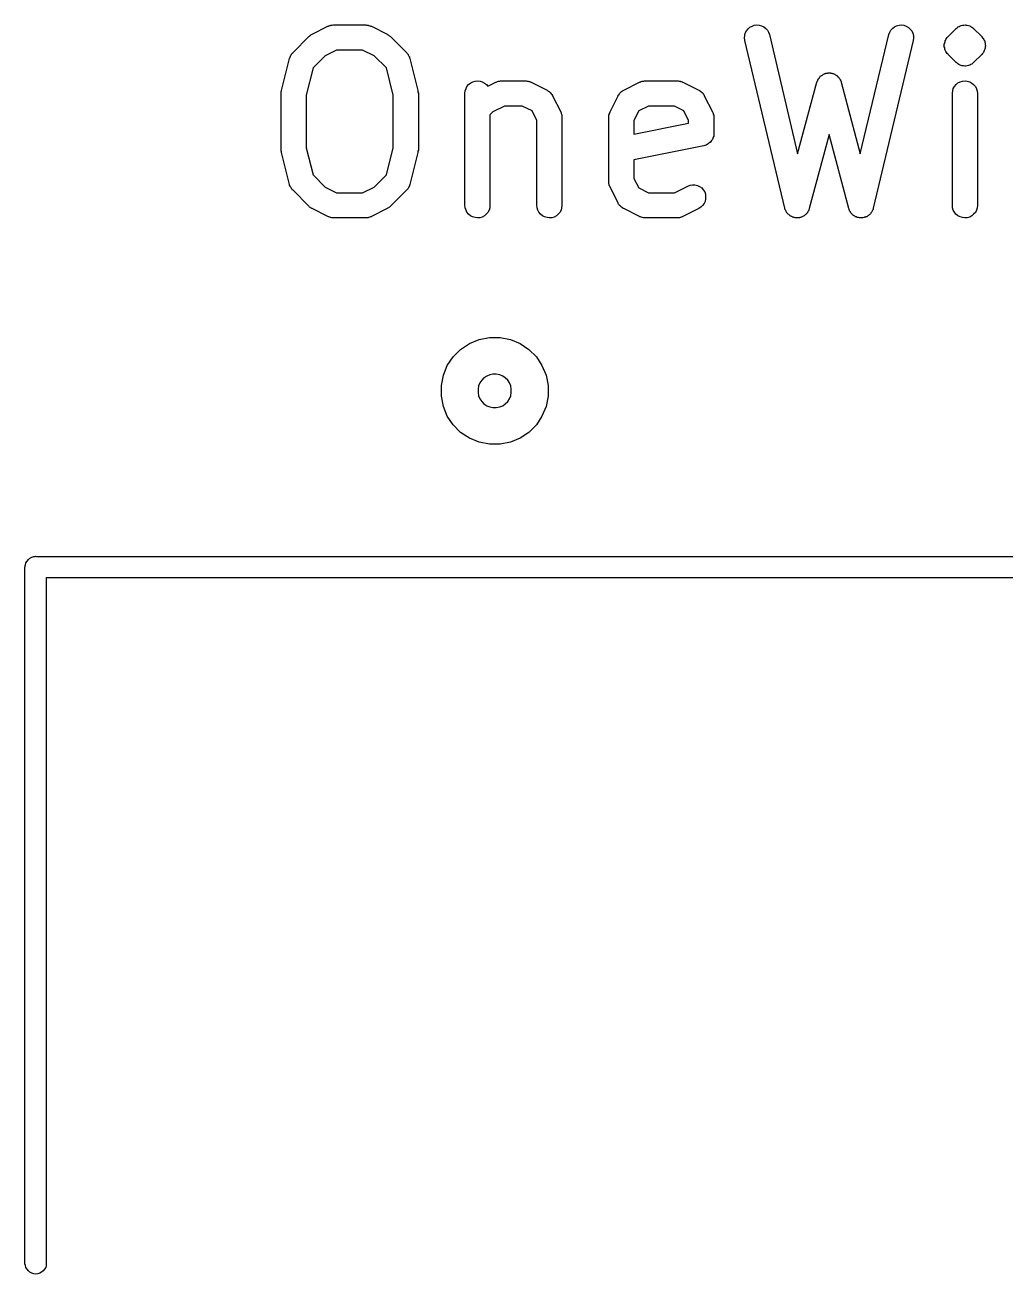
# Model space of a CAD drawing. Extents: x 2.6 to 14.6, y -8.5 to -1.5.
# Drawn here: x 11.8262 to 12.0562, y -8.2856 to -7.9925 of the extents above; entities that cross this region are included whole.
import ezdxf

# ---------------------------------------------------------------- set-up
doc = ezdxf.new("R2010")
doc.units = 0
doc.header["$MEASUREMENT"] = 0
doc.layers.add('BLACK', color=7, linetype='CONTINUOUS')

msp = doc.modelspace()

# ---------------------------------------------------------------- linework, layer by layer
at = {"layer": 'BLACK', "linetype": 'CONTINUOUS'}
for p, q in [((11.898, -7.99257), (11.8981, -7.99254)), ((11.8981, -7.99254), (11.8983, -7.99252)), ((11.8983, -7.99252), (11.8985, -7.99249)), ((11.8985, -7.99249), (11.8986, -7.9925)), ((11.8986, -7.9925), (11.8986, -7.99249)), ((11.8986, -7.99249), (11.9061, -7.99249)), ((11.9061, -7.99249), (11.9062, -7.99249)), ((11.9062, -7.99249), (11.9063, -7.9925)), ((11.9063, -7.9925), (11.9064, -7.9925)), ((11.9064, -7.9925), (11.9066, -7.99253)), ((11.9066, -7.99253), (11.9068, -7.99255)), ((11.9068, -7.99255), (11.9068, -7.99258)), ((11.9968, -7.99275), (11.9973, -7.99256)), ((11.9973, -7.99256), (11.9979, -7.99249)), ((11.9979, -7.99249), (11.9985, -7.99253)), ((11.9985, -7.99253), (11.999, -7.99268)), ((12.0307, -7.99266), (12.0313, -7.99252)), ((12.0313, -7.99252), (12.0319, -7.99249)), ((12.0319, -7.99249), (12.0324, -7.99257)), ((12.0459, -7.99262), (12.0462, -7.99254)), ((12.0462, -7.99254), (12.0465, -7.99251)), ((12.0462, -7.99254), (12.0462, -7.99254)), ((12.0462, -7.99254), (12.0462, -7.99254)), ((12.0462, -7.99254), (12.0462, -7.99254)), ((12.0462, -7.99254), (12.0462, -7.99254)), ((12.0465, -7.99251), (12.0468, -7.99249)), ((12.0468, -7.99249), (12.0468, -7.99249)), ((12.0468, -7.99249), (12.0468, -7.99249)), ((12.0468, -7.99249), (12.0468, -7.99249)), ((12.0468, -7.99249), (12.047, -7.99252)), ((12.0468, -7.99249), (12.0468, -7.99249)), ((12.047, -7.99252), (12.0473, -7.99255)), ((12.0473, -7.99255), (12.0473, -7.99255)), ((12.0473, -7.99255), (12.0473, -7.99255)), ((12.0473, -7.99255), (12.0473, -7.99255)), ((12.0473, -7.99255), (12.0473, -7.99255)), ((12.0473, -7.99255), (12.0476, -7.99263)), ((11.8891, -7.99898), (11.8928, -7.99523)), ((11.8928, -7.9952), (11.893, -7.99509)), ((11.8928, -7.99523), (11.8928, -7.9952)), ((11.893, -7.99509), (11.8931, -7.99498)), ((11.8931, -7.99498), (11.8932, -7.99492)), ((11.8932, -7.99492), (11.8933, -7.99484)), ((11.8933, -7.99484), (11.8934, -7.99476)), ((11.8934, -7.99476), (11.8936, -7.99467)), ((11.8936, -7.99467), (11.8973, -7.9928)), ((11.8973, -7.9928), (11.8974, -7.99278)), ((11.8974, -7.99275), (11.8975, -7.99271)), ((11.8974, -7.99278), (11.8974, -7.99275)), ((11.8975, -7.99271), (11.8977, -7.99265)), ((11.8977, -7.99265), (11.8979, -7.99258)), ((11.8979, -7.99258), (11.898, -7.99257)), ((11.9068, -7.99258), (11.9069, -7.99259)), ((11.9069, -7.99259), (11.9071, -7.99267)), ((11.9071, -7.99267), (11.9073, -7.99273)), ((11.9073, -7.99273), (11.9074, -7.99277)), ((11.9074, -7.99277), (11.9075, -7.9928)), ((11.9075, -7.9928), (11.9112, -7.99467)), ((11.9112, -7.99467), (11.9112, -7.99469)), ((11.9112, -7.99469), (11.9114, -7.99478)), ((11.9114, -7.99478), (11.9115, -7.99486)), ((11.9115, -7.99486), (11.9116, -7.99494)), ((11.9116, -7.99494), (11.9117, -7.99501)), ((11.9117, -7.99501), (11.9118, -7.99512)), ((11.9118, -7.99512), (11.912, -7.99523)), ((11.912, -7.99523), (11.9157, -7.99898)), ((11.995, -7.99551), (11.9951, -7.99494)), ((11.9951, -7.99494), (11.9952, -7.99438)), ((11.9952, -7.99438), (11.9955, -7.99387)), ((11.9955, -7.99387), (11.9959, -7.99341)), ((11.9959, -7.99341), (11.9963, -7.99303)), ((11.9963, -7.99303), (11.9968, -7.99275)), ((11.999, -7.99268), (11.9996, -7.99293)), ((11.9996, -7.99293), (12, -7.99328)), ((12, -7.99328), (12.0004, -7.99371)), ((12.0004, -7.99371), (12.0007, -7.99421)), ((12.0007, -7.99421), (12.0009, -7.99476)), ((12.0009, -7.99476), (12.0075, -8.02274)), ((12.0222, -8.02274), (12.0289, -7.99476)), ((12.0289, -7.99472), (12.0291, -7.99417)), ((12.0289, -7.99476), (12.0289, -7.99472)), ((12.0291, -7.99417), (12.0294, -7.99368)), ((12.0294, -7.99368), (12.0298, -7.99325)), ((12.0298, -7.99325), (12.0302, -7.99291)), ((12.0302, -7.99291), (12.0307, -7.99266)), ((12.0324, -7.99257), (12.033, -7.99276)), ((12.033, -7.99276), (12.0335, -7.99306)), ((12.0335, -7.99306), (12.0339, -7.99344)), ((12.0339, -7.99344), (12.0343, -7.9939)), ((12.0343, -7.9939), (12.0345, -7.99442)), ((12.0345, -7.99442), (12.0347, -7.99498)), ((12.0347, -7.99498), (12.0347, -7.99555)), ((12.0424, -7.99566), (12.0426, -7.99544)), ((12.0426, -7.99544), (12.0428, -7.99523)), ((12.0428, -7.99523), (12.0447, -7.99335)), ((12.0447, -7.99332), (12.0449, -7.99315)), ((12.0447, -7.99333), (12.0447, -7.99332)), ((12.0447, -7.99334), (12.0447, -7.99333)), ((12.0447, -7.99333), (12.0447, -7.99333)), ((12.0447, -7.99333), (12.0447, -7.99333)), ((12.0447, -7.99335), (12.0447, -7.99334)), ((12.0447, -7.99334), (12.0447, -7.99334)), ((12.0447, -7.99334), (12.0447, -7.99334)), ((12.0449, -7.99315), (12.0451, -7.99298)), ((12.0451, -7.99296), (12.0454, -7.99284)), ((12.0451, -7.99297), (12.0451, -7.99296)), ((12.0451, -7.99298), (12.0451, -7.99297)), ((12.0451, -7.99297), (12.0451, -7.99297)), ((12.0451, -7.99297), (12.0451, -7.99297)), ((12.0454, -7.99284), (12.0456, -7.99271)), ((12.0456, -7.9927), (12.0459, -7.99262)), ((12.0456, -7.99271), (12.0456, -7.9927)), ((12.0456, -7.9927), (12.0456, -7.9927)), ((12.0456, -7.9927), (12.0456, -7.9927)), ((12.0456, -7.9927), (12.0456, -7.9927)), ((12.0476, -7.99263), (12.0479, -7.99271)), ((12.0479, -7.99271), (12.0479, -7.99272)), ((12.0479, -7.99272), (12.0479, -7.99272)), ((12.0479, -7.99272), (12.0479, -7.99272)), ((12.0479, -7.99272), (12.0479, -7.99272)), ((12.0479, -7.99272), (12.0481, -7.99286)), ((12.0481, -7.99286), (12.0484, -7.99299)), ((12.0484, -7.99299), (12.0484, -7.99299)), ((12.0484, -7.99299), (12.0484, -7.99299)), ((12.0484, -7.99299), (12.0484, -7.993)), ((12.0484, -7.993), (12.0484, -7.993)), ((12.0484, -7.993), (12.0486, -7.99318)), ((12.0486, -7.99318), (12.0488, -7.99335)), ((12.0488, -7.99335), (12.0507, -7.99523)), ((12.0507, -7.99523), (12.0507, -7.99524)), ((12.0507, -7.99524), (12.0507, -7.99524)), ((12.0507, -7.99524), (12.0507, -7.99524)), ((12.0507, -7.99524), (12.0507, -7.99526)), ((12.0507, -7.99526), (12.0509, -7.99548)), ((12.0509, -7.99548), (12.0511, -7.99569)), ((11.8993, -7.99839), (11.8966, -7.99974)), ((11.9054, -7.99839), (11.8993, -7.99839)), ((11.9081, -7.99974), (11.9054, -7.99839)), ((11.9951, -7.99608), (11.995, -7.99551)), ((11.9951, -7.99612), (11.9951, -7.99608)), ((12.0045, -8.03549), (11.9951, -7.99612)), ((12.0346, -7.99612), (12.0252, -8.03549)), ((12.0347, -7.99555), (12.0346, -7.99612)), ((12.0419, -7.99701), (12.042, -7.99673)), ((12.0419, -7.99728), (12.0419, -7.99701)), ((12.0419, -7.99729), (12.0419, -7.99728)), ((12.0419, -7.9973), (12.0419, -7.99729)), ((12.0419, -7.99758), (12.0419, -7.9973)), ((12.042, -7.99786), (12.0419, -7.99758)), ((12.042, -7.99671), (12.0421, -7.99645)), ((12.042, -7.99672), (12.042, -7.99671)), ((12.042, -7.99673), (12.042, -7.99672)), ((12.042, -7.99787), (12.042, -7.99786)), ((12.042, -7.99788), (12.042, -7.99787)), ((12.042, -7.99814), (12.042, -7.99788)), ((12.0421, -7.99841), (12.042, -7.99814)), ((12.0421, -7.99617), (12.0422, -7.99616)), ((12.0421, -7.99618), (12.0421, -7.99617)), ((12.0421, -7.99645), (12.0421, -7.99618)), ((12.0421, -7.99842), (12.0421, -7.99841)), ((12.0421, -7.99843), (12.0421, -7.99842)), ((12.0422, -7.99616), (12.0423, -7.99592)), ((12.0423, -7.99592), (12.0424, -7.99567)), ((12.0424, -7.99567), (12.0424, -7.99566)), ((12.0424, -7.99566), (12.0424, -7.99566)), ((12.0511, -7.99569), (12.0511, -7.9957)), ((12.0511, -7.9957), (12.0511, -7.99571)), ((12.0511, -7.99571), (12.0512, -7.99596)), ((12.0512, -7.99596), (12.0514, -7.9962)), ((12.0514, -7.99818), (12.0513, -7.99845)), ((12.0514, -7.9962), (12.0514, -7.99621)), ((12.0514, -7.99621), (12.0514, -7.99622)), ((12.0514, -7.99622), (12.0514, -7.99649)), ((12.0514, -7.99649), (12.0515, -7.99675)), ((12.0515, -7.99792), (12.0514, -7.99818)), ((12.0515, -7.99675), (12.0515, -7.99676)), ((12.0515, -7.99676), (12.0515, -7.99677)), ((12.0515, -7.99677), (12.0515, -7.99705)), ((12.0515, -7.99705), (12.0516, -7.99733)), ((12.0516, -7.99735), (12.0515, -7.99762)), ((12.0515, -7.99762), (12.0515, -7.9979)), ((12.0515, -7.9979), (12.0515, -7.99791)), ((12.0515, -7.99791), (12.0515, -7.99792)), ((12.0516, -7.99733), (12.0516, -7.99734)), ((12.0516, -7.99734), (12.0516, -7.99735)), ((11.8864, -8.00785), (11.8883, -8.00035)), ((11.8883, -8.00031), (11.8884, -8.00012)), ((11.8883, -8.00035), (11.8883, -8.00031)), ((11.8884, -7.99993), (11.8885, -7.99985)), ((11.8884, -8.00012), (11.8884, -7.99993)), ((11.8885, -7.99977), (11.8886, -7.9996)), ((11.8885, -7.99985), (11.8885, -7.99977)), ((11.8886, -7.9996), (11.8887, -7.99942)), ((11.8887, -7.99935), (11.8888, -7.99928)), ((11.8887, -7.99942), (11.8887, -7.99935)), ((11.8888, -7.99928), (11.8889, -7.99913)), ((11.8889, -7.99913), (11.8891, -7.99898)), ((11.8966, -7.99974), (11.8938, -8.00257)), ((11.911, -8.00257), (11.9081, -7.99974)), ((11.9157, -7.99898), (11.9158, -7.99901)), ((11.9158, -7.99901), (11.9159, -7.99916)), ((11.9159, -7.99916), (11.916, -7.99931)), ((11.916, -7.99931), (11.9161, -7.99939)), ((11.9161, -7.99939), (11.9161, -7.99946)), ((11.9161, -7.99946), (11.9162, -7.99963)), ((11.9162, -7.99963), (11.9163, -7.99981)), ((11.9163, -7.99981), (11.9163, -7.99989)), ((11.9163, -7.99989), (11.9164, -7.99997)), ((11.9164, -7.99997), (11.9164, -8.00016)), ((11.9164, -8.00016), (11.9165, -8.00035)), ((11.9165, -8.00035), (11.9184, -8.00785)), ((12.0423, -7.99868), (12.0421, -7.99843)), ((12.0424, -7.99892), (12.0423, -7.99868)), ((12.0424, -7.99893), (12.0424, -7.99892)), ((12.0424, -7.99894), (12.0424, -7.99893)), ((12.0426, -7.99916), (12.0424, -7.99894)), ((12.0428, -7.99937), (12.0426, -7.99916)), ((12.0428, -7.99939), (12.0428, -7.99937)), ((12.0428, -7.9994), (12.0428, -7.99939)), ((12.0428, -7.99939), (12.0428, -7.99939)), ((12.0428, -7.99939), (12.0428, -7.99939)), ((12.0447, -8.00128), (12.0428, -7.9994)), ((12.0449, -8.00145), (12.0447, -8.00128)), ((12.0488, -8.00131), (12.0486, -8.00148)), ((12.0507, -7.9994), (12.0488, -8.00128)), ((12.0488, -8.00128), (12.0488, -8.00129)), ((12.0488, -8.00129), (12.0488, -8.00129)), ((12.0488, -8.00129), (12.0488, -8.00129)), ((12.0488, -8.00129), (12.0488, -8.0013)), ((12.0488, -8.0013), (12.0488, -8.0013)), ((12.0488, -8.0013), (12.0488, -8.0013)), ((12.0488, -8.0013), (12.0488, -8.00131)), ((12.0509, -7.99919), (12.0507, -7.9994)), ((12.0511, -7.99897), (12.0509, -7.99919)), ((12.0512, -7.99871), (12.0511, -7.99896)), ((12.0511, -7.99896), (12.0511, -7.99897)), ((12.0511, -7.99897), (12.0511, -7.99897)), ((12.0513, -7.99847), (12.0512, -7.99871)), ((12.0513, -7.99845), (12.0513, -7.99846)), ((12.0513, -7.99846), (12.0513, -7.99847)), ((11.8938, -8.00257), (11.8922, -8.00893)), ((11.9126, -8.00893), (11.911, -8.00257)), ((12.0131, -8.00433), (12.0133, -8.00423)), ((12.0133, -8.00423), (12.0134, -8.00412)), ((12.0134, -8.00412), (12.0135, -8.00408)), ((12.0135, -8.00408), (12.0136, -8.00403)), ((12.0136, -8.00403), (12.0138, -8.00396)), ((12.0138, -8.00396), (12.0139, -8.00388)), ((12.0139, -8.00388), (12.014, -8.00386)), ((12.014, -8.00386), (12.0141, -8.00383)), ((12.0141, -8.00383), (12.0143, -8.0038)), ((12.0143, -8.0038), (12.0145, -8.00376)), ((12.0145, -8.00376), (12.0146, -8.00376)), ((12.0146, -8.00376), (12.0147, -8.00374)), ((12.0147, -8.00374), (12.0149, -8.00375)), ((12.0149, -8.00375), (12.0151, -8.00374)), ((12.0151, -8.00374), (12.0152, -8.00376)), ((12.0152, -8.00376), (12.0153, -8.00376)), ((12.0153, -8.00376), (12.0155, -8.00381)), ((12.0155, -8.00381), (12.0157, -8.00384)), ((12.0157, -8.00384), (12.0157, -8.00388)), ((12.0157, -8.00388), (12.0158, -8.0039)), ((12.0158, -8.0039), (12.016, -8.00398)), ((12.016, -8.00398), (12.0162, -8.00405)), ((12.0162, -8.00405), (12.0163, -8.0041)), ((12.0163, -8.0041), (12.0164, -8.00414)), ((12.0164, -8.00414), (12.0165, -8.00425)), ((12.0165, -8.00425), (12.0167, -8.00435)), ((12.0451, -8.00163), (12.0449, -8.00145)), ((12.0451, -8.00164), (12.0451, -8.00163)), ((12.0451, -8.00163), (12.0451, -8.00163)), ((12.0453, -8.00177), (12.0451, -8.00164)), ((12.0451, -8.00164), (12.0451, -8.00164)), ((12.0451, -8.00164), (12.0451, -8.00164)), ((12.0456, -8.00191), (12.0453, -8.00177)), ((12.0456, -8.00192), (12.0456, -8.00191)), ((12.0456, -8.00191), (12.0456, -8.00191)), ((12.0456, -8.00191), (12.0456, -8.00191)), ((12.0456, -8.00191), (12.0456, -8.00191)), ((12.0459, -8.002), (12.0456, -8.00192)), ((12.0461, -8.00208), (12.0459, -8.002)), ((12.0462, -8.00208), (12.0461, -8.00208)), ((12.0461, -8.00208), (12.0461, -8.00208)), ((12.0464, -8.00211), (12.0462, -8.00208)), ((12.0462, -8.00208), (12.0462, -8.00208)), ((12.0462, -8.00208), (12.0462, -8.00208)), ((12.0467, -8.00214), (12.0464, -8.00211)), ((12.047, -8.00212), (12.0467, -8.00214)), ((12.0467, -8.00214), (12.0467, -8.00214)), ((12.0467, -8.00214), (12.0467, -8.00214)), ((12.0467, -8.00214), (12.0467, -8.00214)), ((12.0467, -8.00214), (12.0467, -8.00214)), ((12.0473, -8.00209), (12.047, -8.00212)), ((12.0476, -8.00201), (12.0473, -8.00209)), ((12.0473, -8.00209), (12.0473, -8.00209)), ((12.0473, -8.00209), (12.0473, -8.00209)), ((12.0473, -8.00209), (12.0473, -8.00209)), ((12.0473, -8.00209), (12.0473, -8.00209)), ((12.0478, -8.00193), (12.0476, -8.00201)), ((12.0479, -8.00193), (12.0478, -8.00193)), ((12.0478, -8.00193), (12.0478, -8.00193)), ((12.0481, -8.0018), (12.0479, -8.00192)), ((12.0479, -8.00192), (12.0479, -8.00193)), ((12.0479, -8.00193), (12.0479, -8.00193)), ((12.0484, -8.00167), (12.0481, -8.0018)), ((12.0486, -8.00148), (12.0484, -8.00165)), ((12.0484, -8.00165), (12.0484, -8.00166)), ((12.0484, -8.00166), (12.0484, -8.00166)), ((12.0484, -8.00166), (12.0484, -8.00166)), ((12.0484, -8.00166), (12.0484, -8.00167)), ((11.9297, -8.0074), (11.9299, -8.0069)), ((11.9299, -8.0069), (11.9303, -8.00645)), ((11.9303, -8.00645), (11.9308, -8.00609)), ((11.9308, -8.00609), (11.9313, -8.00583)), ((11.9313, -8.00583), (11.9318, -8.00566)), ((11.9318, -8.00566), (11.9324, -8.00561)), ((11.9324, -8.00561), (11.933, -8.00567)), ((11.933, -8.00567), (11.9335, -8.00584)), ((11.9335, -8.00584), (11.934, -8.00612)), ((11.934, -8.00612), (11.9345, -8.00648)), ((11.9345, -8.00648), (11.9348, -8.00687)), ((11.9348, -8.00687), (11.9367, -8.00592)), ((11.9367, -8.0059), (11.9368, -8.00587)), ((11.9367, -8.00592), (11.9367, -8.0059)), ((11.9368, -8.00587), (11.9369, -8.00583)), ((11.9369, -8.00583), (11.9371, -8.00578)), ((11.9371, -8.00578), (11.9373, -8.00571)), ((11.9373, -8.00571), (11.9374, -8.00569)), ((11.9374, -8.00567), (11.9376, -8.00565)), ((11.9374, -8.00569), (11.9374, -8.00567)), ((11.9376, -8.00565), (11.9378, -8.00562)), ((11.9378, -8.00562), (11.9379, -8.00562)), ((11.9379, -8.00562), (11.938, -8.00561)), ((11.938, -8.00561), (11.9436, -8.00561)), ((11.9436, -8.00561), (11.9437, -8.00561)), ((11.9437, -8.00561), (11.9438, -8.00562)), ((11.9438, -8.00562), (11.9438, -8.00562)), ((11.9438, -8.00562), (11.944, -8.00565)), ((11.944, -8.00565), (11.9442, -8.00568)), ((11.9442, -8.00568), (11.9443, -8.0057)), ((11.9443, -8.0057), (11.9444, -8.00572)), ((11.9444, -8.00572), (11.9446, -8.00579)), ((11.9446, -8.00579), (11.9448, -8.00585)), ((11.9448, -8.00585), (11.9449, -8.00589)), ((11.9449, -8.00589), (11.945, -8.00592)), ((11.945, -8.00592), (11.9487, -8.0078)), ((11.9667, -8.0078), (11.9704, -8.00592)), ((11.9704, -8.00592), (11.9705, -8.0059)), ((11.9705, -8.0059), (11.9706, -8.00587)), ((11.9706, -8.00583), (11.9708, -8.00578)), ((11.9706, -8.00587), (11.9706, -8.00583)), ((11.9708, -8.00578), (11.971, -8.00571)), ((11.971, -8.00571), (11.9711, -8.00569)), ((11.9711, -8.00569), (11.9712, -8.00567)), ((11.9712, -8.00567), (11.9714, -8.00565)), ((11.9714, -8.00565), (11.9716, -8.00562)), ((11.9716, -8.00562), (11.9717, -8.00562)), ((11.9717, -8.00562), (11.9718, -8.00561)), ((11.9718, -8.00561), (11.9793, -8.00561)), ((11.9793, -8.00561), (11.9794, -8.00562)), ((11.9793, -8.00561), (11.9793, -8.00561)), ((11.9794, -8.00562), (11.9795, -8.00562)), ((11.9795, -8.00562), (11.9797, -8.00565)), ((11.9797, -8.00565), (11.9799, -8.00568)), ((11.9799, -8.00568), (11.9799, -8.0057)), ((11.9799, -8.0057), (11.98, -8.00572)), ((11.98, -8.00572), (11.9802, -8.00579)), ((11.9802, -8.00579), (11.9804, -8.00585)), ((11.9804, -8.00585), (11.9805, -8.00589)), ((11.9805, -8.00589), (11.9806, -8.00592)), ((11.9806, -8.00592), (11.9843, -8.0078)), ((12.0075, -8.02274), (12.012, -8.00593)), ((12.012, -8.00589), (12.0121, -8.0058)), ((12.012, -8.00593), (12.012, -8.00589)), ((12.0121, -8.0057), (12.0122, -8.00553)), ((12.0121, -8.0058), (12.0121, -8.0057)), ((12.0122, -8.00535), (12.0123, -8.00527)), ((12.0122, -8.00553), (12.0122, -8.00535)), ((12.0123, -8.00518), (12.0124, -8.00503)), ((12.0123, -8.00527), (12.0123, -8.00518)), ((12.0124, -8.00503), (12.0126, -8.00487)), ((12.0126, -8.0048), (12.0127, -8.00472)), ((12.0126, -8.00487), (12.0126, -8.0048)), ((12.0127, -8.00472), (12.0128, -8.00459)), ((12.0128, -8.00459), (12.0129, -8.00445)), ((12.0129, -8.00445), (12.013, -8.00439)), ((12.013, -8.00439), (12.0131, -8.00433)), ((12.0167, -8.00435), (12.0168, -8.00442)), ((12.0168, -8.00442), (12.0168, -8.00448)), ((12.0168, -8.00448), (12.017, -8.00462)), ((12.017, -8.00462), (12.0171, -8.00475)), ((12.0171, -8.00475), (12.0172, -8.00483)), ((12.0172, -8.00483), (12.0172, -8.0049)), ((12.0172, -8.0049), (12.0173, -8.00506)), ((12.0173, -8.00506), (12.0174, -8.00522)), ((12.0174, -8.00522), (12.0175, -8.00531)), ((12.0175, -8.00531), (12.0175, -8.00539)), ((12.0175, -8.00539), (12.0176, -8.00557)), ((12.0176, -8.00557), (12.0177, -8.00574)), ((12.0177, -8.00574), (12.0177, -8.00584)), ((12.0177, -8.00584), (12.0177, -8.00593)), ((12.0177, -8.00593), (12.0222, -8.02274)), ((12.044, -8.0074), (12.0443, -8.0069)), ((12.0443, -8.0069), (12.0447, -8.00645)), ((12.0447, -8.00645), (12.0451, -8.00609)), ((12.0451, -8.00609), (12.0456, -8.00583)), ((12.0456, -8.00583), (12.0462, -8.00566)), ((12.0462, -8.00566), (12.0468, -8.00561)), ((12.0468, -8.00561), (12.0473, -8.00567)), ((12.0473, -8.00567), (12.0479, -8.00584)), ((12.0479, -8.00584), (12.0484, -8.00612)), ((12.0484, -8.00612), (12.0488, -8.00648)), ((12.0488, -8.00648), (12.0492, -8.00693)), ((12.0492, -8.00693), (12.0495, -8.00744)), ((11.8863, -8.00818), (11.8864, -8.00795)), ((11.8863, -8.00842), (11.8863, -8.00818)), ((11.8863, -8.00847), (11.8863, -8.00842)), ((11.8863, -8.00852), (11.8863, -8.00847)), ((11.8863, -8.00856), (11.8863, -8.00852)), ((11.8863, -8.02169), (11.8863, -8.00856)), ((11.8864, -8.0079), (11.8864, -8.00785)), ((11.8864, -8.00795), (11.8864, -8.0079)), ((11.8922, -8.00893), (11.8922, -8.02132)), ((11.9126, -8.02132), (11.9126, -8.00893)), ((11.9184, -8.00785), (11.9184, -8.00789)), ((11.9184, -8.00789), (11.9184, -8.00794)), ((11.9184, -8.00794), (11.9184, -8.00799)), ((11.9184, -8.00799), (11.9184, -8.00823)), ((11.9184, -8.00823), (11.9185, -8.00846)), ((11.9185, -8.00846), (11.9185, -8.00851)), ((11.9185, -8.00851), (11.9185, -8.00856)), ((11.9185, -8.00856), (11.9185, -8.02169)), ((11.9294, -8.00852), (11.9295, -8.00795)), ((11.9294, -8.00856), (11.9294, -8.00852)), ((11.9294, -8.03481), (11.9294, -8.00856)), ((11.9295, -8.00795), (11.9297, -8.0074)), ((11.9487, -8.0078), (11.9487, -8.00782)), ((11.9487, -8.00782), (11.9488, -8.00785)), ((11.9488, -8.00785), (11.9489, -8.00788)), ((11.9489, -8.00788), (11.949, -8.00801)), ((11.949, -8.00801), (11.9492, -8.00813)), ((11.9492, -8.00813), (11.9493, -8.00817)), ((11.9493, -8.00817), (11.9493, -8.00821)), ((11.9493, -8.00821), (11.9495, -8.00837)), ((11.9495, -8.00837), (11.9496, -8.00853)), ((11.9496, -8.00853), (11.9497, -8.00858)), ((11.9497, -8.00858), (11.9497, -8.00863)), ((11.9497, -8.00863), (11.9498, -8.00882)), ((11.9498, -8.00882), (11.95, -8.00901)), ((11.95, -8.00901), (11.95, -8.00906)), ((11.95, -8.00906), (11.95, -8.00912)), ((11.95, -8.00912), (11.9519, -8.01287)), ((11.9635, -8.01287), (11.9654, -8.00912)), ((11.9654, -8.00897), (11.9656, -8.00879)), ((11.9654, -8.00903), (11.9654, -8.00897)), ((11.9654, -8.00908), (11.9654, -8.00903)), ((11.9654, -8.00912), (11.9654, -8.00908)), ((11.9656, -8.00879), (11.9657, -8.0086)), ((11.9657, -8.00855), (11.9658, -8.0085)), ((11.9657, -8.0086), (11.9657, -8.00855)), ((11.9658, -8.0085), (11.9659, -8.00835)), ((11.9659, -8.00835), (11.9661, -8.00818)), ((11.9661, -8.00815), (11.9662, -8.0081)), ((11.9661, -8.00818), (11.9661, -8.00815)), ((11.9662, -8.0081), (11.9664, -8.00798)), ((11.9664, -8.00798), (11.9666, -8.00786)), ((11.9666, -8.00783), (11.9667, -8.0078)), ((11.9666, -8.00786), (11.9666, -8.00783)), ((11.9843, -8.0078), (11.9844, -8.00782)), ((11.9844, -8.00782), (11.9844, -8.00785)), ((11.9844, -8.00785), (11.9845, -8.00788)), ((11.9845, -8.00788), (11.9847, -8.00801)), ((11.9847, -8.00801), (11.9848, -8.00813)), ((11.9848, -8.00813), (11.9849, -8.00817)), ((11.9849, -8.00817), (11.9849, -8.00821)), ((11.9849, -8.00821), (11.9851, -8.00837)), ((11.9851, -8.00837), (11.9853, -8.00853)), ((11.9853, -8.00853), (11.9853, -8.00858)), ((11.9853, -8.00858), (11.9853, -8.00863)), ((11.9853, -8.00863), (11.9855, -8.00882)), ((11.9855, -8.00882), (11.9856, -8.00901)), ((11.9856, -8.00901), (11.9856, -8.00906)), ((11.9856, -8.00906), (11.9856, -8.00912)), ((11.9856, -8.00912), (11.9875, -8.01287)), ((12.0438, -8.00852), (12.0439, -8.00795)), ((12.0438, -8.00856), (12.0438, -8.00852)), ((12.0438, -8.03481), (12.0438, -8.00856)), ((12.0439, -8.00795), (12.044, -8.0074)), ((12.0495, -8.00744), (12.0496, -8.00799)), ((12.0496, -8.00799), (12.0497, -8.00856)), ((12.0497, -8.00856), (12.0497, -8.03481)), ((11.936, -8.01287), (11.9353, -8.01354)), ((11.9387, -8.01152), (11.936, -8.01287)), ((11.9429, -8.01152), (11.9387, -8.01152)), ((11.9452, -8.01264), (11.9429, -8.01152)), ((11.9463, -8.01488), (11.9452, -8.01264)), ((11.9519, -8.01287), (11.9519, -8.0129)), ((11.9519, -8.0129), (11.9519, -8.01299)), ((11.9519, -8.01299), (11.952, -8.01306)), ((11.952, -8.01306), (11.952, -8.01326)), ((11.9634, -8.01302), (11.9635, -8.01295)), ((11.9634, -8.01322), (11.9634, -8.01302)), ((11.9635, -8.01295), (11.9635, -8.01287)), ((11.9702, -8.01264), (11.9691, -8.01488)), ((11.9725, -8.01152), (11.9702, -8.01264)), ((11.9786, -8.01152), (11.9725, -8.01152)), ((11.9808, -8.01264), (11.9786, -8.01152)), ((11.9819, -8.01488), (11.9808, -8.01264)), ((11.9875, -8.01287), (11.9875, -8.0129)), ((11.9875, -8.0129), (11.9876, -8.01299)), ((11.9876, -8.01299), (11.9876, -8.01306)), ((11.9876, -8.01306), (11.9877, -8.01326)), ((11.9353, -8.01354), (11.9353, -8.03481)), ((11.9463, -8.03481), (11.9463, -8.01488)), ((11.952, -8.01326), (11.9521, -8.01345)), ((11.9521, -8.01345), (11.9521, -8.01353)), ((11.9521, -8.01353), (11.9522, -8.01361)), ((11.9522, -8.01361), (11.9522, -8.01382)), ((11.9522, -8.01382), (11.9522, -8.01401)), ((11.9522, -8.01401), (11.9522, -8.0141)), ((11.9522, -8.0141), (11.9522, -8.01419)), ((11.9522, -8.01419), (11.9522, -8.03481)), ((11.9632, -8.01357), (11.9633, -8.01349)), ((11.9632, -8.01377), (11.9632, -8.01357)), ((11.9632, -8.01397), (11.9632, -8.01377)), ((11.9632, -8.01406), (11.9632, -8.01397)), ((11.9632, -8.01415), (11.9632, -8.01406)), ((11.9632, -8.01419), (11.9632, -8.01415)), ((11.9632, -8.02919), (11.9632, -8.01419)), ((11.9633, -8.01341), (11.9634, -8.01322)), ((11.9633, -8.01349), (11.9633, -8.01341)), ((11.9691, -8.01488), (11.9691, -8.01809)), ((11.9691, -8.01809), (11.9819, -8.01552)), ((11.9819, -8.01552), (11.9819, -8.01488)), ((11.9877, -8.01326), (11.9877, -8.01345)), ((11.9877, -8.01345), (11.9877, -8.01353)), ((11.9877, -8.01353), (11.9878, -8.01361)), ((11.9878, -8.01361), (11.9878, -8.01382)), ((11.9878, -8.01382), (11.9878, -8.01401)), ((11.9878, -8.01401), (11.9878, -8.0141)), ((11.9878, -8.0141), (11.9878, -8.01419)), ((11.9878, -8.01419), (11.9878, -8.01794)), ((11.9877, -8.01881), (11.9876, -8.01908)), ((11.9878, -8.01855), (11.9877, -8.01881)), ((11.9878, -8.01794), (11.9878, -8.01795)), ((11.9878, -8.01795), (11.9878, -8.01795)), ((11.9878, -8.01795), (11.9878, -8.01795)), ((11.9878, -8.01795), (11.9878, -8.01798)), ((11.9878, -8.01798), (11.9878, -8.01825)), ((11.9878, -8.01825), (11.9878, -8.01853)), ((11.9878, -8.01853), (11.9878, -8.01854)), ((11.9878, -8.01854), (11.9878, -8.01855)), ((12.0149, -8.01815), (12.0102, -8.03557)), ((12.0195, -8.03557), (12.0149, -8.01815)), ((11.8863, -8.02174), (11.8863, -8.02169)), ((11.8863, -8.02179), (11.8863, -8.02174)), ((11.8863, -8.02203), (11.8863, -8.02179)), ((11.8922, -8.02132), (11.8938, -8.02768)), ((11.911, -8.02768), (11.9126, -8.02132)), ((11.9185, -8.02183), (11.9184, -8.02207)), ((11.9185, -8.02169), (11.9185, -8.02173)), ((11.9185, -8.02173), (11.9185, -8.02178)), ((11.9185, -8.02178), (11.9185, -8.02183)), ((11.9855, -8.02083), (11.9691, -8.02411)), ((11.9857, -8.02075), (11.9855, -8.02083)), ((11.986, -8.02068), (11.9857, -8.02075)), ((11.9863, -8.02054), (11.986, -8.02067)), ((11.986, -8.02067), (11.986, -8.02067)), ((11.986, -8.02067), (11.986, -8.02068)), ((11.9865, -8.02041), (11.9863, -8.02054)), ((11.9867, -8.02022), (11.9865, -8.02039)), ((11.9865, -8.02039), (11.9865, -8.0204)), ((11.9865, -8.0204), (11.9865, -8.02041)), ((11.9869, -8.02005), (11.9867, -8.02022)), ((11.987, -8.02004), (11.9869, -8.02005)), ((11.9871, -8.01982), (11.987, -8.02003)), ((11.987, -8.02003), (11.987, -8.02004)), ((11.9873, -8.01961), (11.9871, -8.01982)), ((11.9875, -8.01934), (11.9873, -8.01958)), ((11.9873, -8.01958), (11.9873, -8.01959)), ((11.9873, -8.01959), (11.9873, -8.01961)), ((11.9876, -8.0191), (11.9875, -8.01934)), ((11.9876, -8.01908), (11.9876, -8.01909)), ((11.9876, -8.01909), (11.9876, -8.0191)), ((11.8864, -8.02226), (11.8863, -8.02203)), ((11.8864, -8.02231), (11.8864, -8.02226)), ((11.8864, -8.02236), (11.8864, -8.02231)), ((11.8864, -8.0224), (11.8864, -8.02236)), ((11.8883, -8.0299), (11.8864, -8.0224)), ((11.9184, -8.0224), (11.9165, -8.0299)), ((11.9184, -8.02207), (11.9184, -8.0223)), ((11.9184, -8.0223), (11.9184, -8.02235)), ((11.9184, -8.02235), (11.9184, -8.0224)), ((11.9691, -8.02411), (11.9691, -8.02849)), ((11.8938, -8.02768), (11.8966, -8.03051)), ((11.9081, -8.03051), (11.911, -8.02768)), ((11.8883, -8.03009), (11.8883, -8.0299)), ((11.8884, -8.03028), (11.8883, -8.03009)), ((11.8884, -8.03036), (11.8884, -8.03028)), ((11.8885, -8.03044), (11.8884, -8.03036)), ((11.8886, -8.03062), (11.8885, -8.03044)), ((11.8887, -8.03079), (11.8886, -8.03062)), ((11.8966, -8.03051), (11.8993, -8.03186)), ((11.9054, -8.03186), (11.9081, -8.03051)), ((11.9162, -8.03065), (11.9161, -8.03083)), ((11.9163, -8.03048), (11.9162, -8.03065)), ((11.9164, -8.03032), (11.9163, -8.0304)), ((11.9163, -8.0304), (11.9163, -8.03048)), ((11.9165, -8.02994), (11.9164, -8.03013)), ((11.9164, -8.03013), (11.9164, -8.03032)), ((11.9165, -8.0299), (11.9165, -8.02994)), ((11.9632, -8.02927), (11.9632, -8.02919)), ((11.9632, -8.02936), (11.9632, -8.02927)), ((11.9632, -8.02956), (11.9632, -8.02936)), ((11.9632, -8.02976), (11.9632, -8.02956)), ((11.9633, -8.02984), (11.9632, -8.02976)), ((11.9633, -8.02993), (11.9633, -8.02984)), ((11.9633, -8.03012), (11.9633, -8.02993)), ((11.9634, -8.03031), (11.9633, -8.03012)), ((11.9634, -8.03039), (11.9634, -8.03031)), ((11.9635, -8.03047), (11.9634, -8.03039)), ((11.9635, -8.03051), (11.9635, -8.03047)), ((11.9654, -8.03426), (11.9635, -8.03051)), ((11.9691, -8.02849), (11.9702, -8.03073)), ((11.9786, -8.03186), (11.9817, -8.03029)), ((11.9817, -8.03028), (11.9823, -8.03008)), ((11.9817, -8.03029), (11.9817, -8.03028)), ((11.9823, -8.03008), (11.9828, -8.02999)), ((11.9828, -8.02999), (11.9834, -8.03001)), ((11.9834, -8.03001), (11.984, -8.03014)), ((11.984, -8.03014), (11.9845, -8.03038)), ((11.9845, -8.03038), (11.985, -8.03072)), ((11.8887, -8.03086), (11.8887, -8.03079)), ((11.8888, -8.03094), (11.8887, -8.03086)), ((11.8889, -8.03109), (11.8888, -8.03094)), ((11.889, -8.03124), (11.8889, -8.03109)), ((11.8891, -8.03127), (11.889, -8.03124)), ((11.8928, -8.03502), (11.8891, -8.03127)), ((11.8993, -8.03186), (11.9054, -8.03186)), ((11.9157, -8.03127), (11.912, -8.03502)), ((11.9159, -8.03112), (11.9157, -8.03127)), ((11.916, -8.03097), (11.9159, -8.03112)), ((11.9161, -8.03083), (11.916, -8.0309)), ((11.916, -8.0309), (11.916, -8.03097)), ((11.9702, -8.03073), (11.9725, -8.03186)), ((11.9725, -8.03186), (11.9786, -8.03186)), ((11.985, -8.03072), (11.9853, -8.03114)), ((11.9853, -8.03114), (11.9857, -8.03163)), ((11.9857, -8.03163), (11.9859, -8.03217)), ((11.9859, -8.03332), (11.9858, -8.03388)), ((11.9859, -8.03217), (11.9859, -8.03274)), ((11.9859, -8.03274), (11.9859, -8.03332)), ((11.8929, -8.03513), (11.8928, -8.03502)), ((11.893, -8.03524), (11.8929, -8.03513)), ((11.8932, -8.03531), (11.893, -8.03524)), ((11.8932, -8.03539), (11.8932, -8.03531)), ((11.8934, -8.03547), (11.8932, -8.03539)), ((11.8935, -8.03556), (11.8934, -8.03547)), ((11.8936, -8.03558), (11.8935, -8.03556)), ((11.8973, -8.03745), (11.8936, -8.03558)), ((11.9112, -8.03558), (11.9075, -8.03745)), ((11.9113, -8.03549), (11.9112, -8.03558)), ((11.9115, -8.03541), (11.9113, -8.03549)), ((11.9116, -8.03534), (11.9115, -8.03541)), ((11.9117, -8.03527), (11.9116, -8.03534)), ((11.9118, -8.03516), (11.9117, -8.03527)), ((11.9119, -8.03505), (11.9118, -8.03516)), ((11.912, -8.03502), (11.9119, -8.03505)), ((11.9295, -8.03538), (11.9294, -8.03481)), ((11.9297, -8.03594), (11.9295, -8.03538)), ((11.9299, -8.03644), (11.9297, -8.03594)), ((11.9303, -8.03689), (11.9299, -8.03644)), ((11.9348, -8.03648), (11.9344, -8.03692)), ((11.9351, -8.03597), (11.9348, -8.03648)), ((11.9353, -8.03542), (11.9351, -8.03597)), ((11.9353, -8.03481), (11.9353, -8.03485)), ((11.9353, -8.03485), (11.9353, -8.03542)), ((11.9464, -8.03538), (11.9463, -8.03481)), ((11.9465, -8.03594), (11.9464, -8.03538)), ((11.9468, -8.03644), (11.9465, -8.03594)), ((11.9472, -8.03689), (11.9468, -8.03644)), ((11.9517, -8.03648), (11.9513, -8.03692)), ((11.952, -8.03597), (11.9517, -8.03648)), ((11.9521, -8.03542), (11.952, -8.03597)), ((11.9522, -8.03485), (11.9521, -8.03542)), ((11.9522, -8.03481), (11.9522, -8.03485)), ((11.9654, -8.03431), (11.9654, -8.03426)), ((11.9654, -8.03437), (11.9654, -8.03431)), ((11.9655, -8.03455), (11.9654, -8.03437)), ((11.9657, -8.03474), (11.9655, -8.03455)), ((11.9657, -8.03479), (11.9657, -8.03474)), ((11.9657, -8.03484), (11.9657, -8.03479)), ((11.9659, -8.035), (11.9657, -8.03484)), ((11.9661, -8.03516), (11.9659, -8.035)), ((11.9661, -8.0352), (11.9661, -8.03516)), ((11.9662, -8.03524), (11.9661, -8.0352)), ((11.9664, -8.03537), (11.9662, -8.03524)), ((11.9665, -8.0355), (11.9664, -8.03537)), ((11.9666, -8.03552), (11.9665, -8.0355)), ((11.9666, -8.03556), (11.9666, -8.03552)), ((11.9667, -8.03558), (11.9666, -8.03556)), ((11.9704, -8.03745), (11.9667, -8.03558)), ((11.9843, -8.03558), (11.9806, -8.03745)), ((11.9848, -8.03527), (11.9843, -8.03558)), ((11.9852, -8.03487), (11.9848, -8.03527)), ((11.9856, -8.0344), (11.9852, -8.03487)), ((11.9858, -8.03388), (11.9856, -8.0344)), ((12.0045, -8.03562), (12.0045, -8.03549)), ((12.0046, -8.03576), (12.0045, -8.03562)), ((12.0046, -8.03589), (12.0046, -8.03576)), ((12.0047, -8.03604), (12.0046, -8.03589)), ((12.0048, -8.03616), (12.0047, -8.03604)), ((12.0048, -8.03628), (12.0048, -8.03616)), ((12.0049, -8.03641), (12.0048, -8.03628)), ((12.005, -8.03654), (12.0049, -8.03641)), ((12.0098, -8.0365), (12.0097, -8.03663)), ((12.0099, -8.03638), (12.0098, -8.0365)), ((12.01, -8.03615), (12.0099, -8.03626)), ((12.0099, -8.03626), (12.0099, -8.03638)), ((12.0101, -8.03601), (12.01, -8.03615)), ((12.0102, -8.03574), (12.0101, -8.03587)), ((12.0101, -8.03587), (12.0101, -8.03601)), ((12.0102, -8.03557), (12.0102, -8.03561)), ((12.0102, -8.03561), (12.0102, -8.03574)), ((12.0196, -8.0357), (12.0195, -8.03557)), ((12.0196, -8.03583), (12.0196, -8.0357)), ((12.0197, -8.03597), (12.0196, -8.03583)), ((12.0197, -8.03611), (12.0197, -8.03597)), ((12.0198, -8.03623), (12.0197, -8.03611)), ((12.0199, -8.03635), (12.0198, -8.03623)), ((12.0199, -8.03647), (12.0199, -8.03635)), ((12.02, -8.0366), (12.0199, -8.03647)), ((12.0248, -8.03644), (12.0247, -8.03657)), ((12.0249, -8.03632), (12.0248, -8.03644)), ((12.025, -8.03619), (12.0249, -8.03632)), ((12.0251, -8.03593), (12.025, -8.03608)), ((12.025, -8.03608), (12.025, -8.03619)), ((12.0252, -8.03579), (12.0251, -8.03593)), ((12.0252, -8.03549), (12.0252, -8.03553)), ((12.0252, -8.03553), (12.0252, -8.03566)), ((12.0252, -8.03566), (12.0252, -8.03579)), ((12.0438, -8.03538), (12.0438, -8.03481)), ((12.044, -8.03594), (12.0438, -8.03538)), ((12.0443, -8.03644), (12.044, -8.03594)), ((12.0446, -8.03689), (12.0443, -8.03644)), ((12.0492, -8.03648), (12.0488, -8.03692)), ((12.0495, -8.03597), (12.0492, -8.03648)), ((12.0496, -8.03542), (12.0495, -8.03597)), ((12.0497, -8.03485), (12.0496, -8.03542)), ((12.0497, -8.03481), (12.0497, -8.03485)), ((11.8974, -8.03748), (11.8973, -8.03745)), ((11.8975, -8.03752), (11.8974, -8.03748)), ((11.8977, -8.03759), (11.8975, -8.03752)), ((11.8979, -8.03766), (11.8977, -8.03759)), ((11.8979, -8.03767), (11.8979, -8.03766)), ((11.898, -8.0377), (11.8979, -8.03767)), ((11.8982, -8.03772), (11.898, -8.0377)), ((11.8984, -8.03776), (11.8982, -8.03772)), ((11.8985, -8.03775), (11.8984, -8.03776)), ((11.8986, -8.03776), (11.8985, -8.03775)), ((11.9061, -8.03776), (11.8986, -8.03776)), ((11.8986, -8.03776), (11.8986, -8.03776)), ((11.9062, -8.03775), (11.9061, -8.03776)), ((11.9063, -8.03776), (11.9062, -8.03775)), ((11.9065, -8.03773), (11.9063, -8.03776)), ((11.9067, -8.03771), (11.9065, -8.03773)), ((11.9068, -8.03768), (11.9067, -8.03771)), ((11.9069, -8.03767), (11.9068, -8.03768)), ((11.9071, -8.0376), (11.9069, -8.03767)), ((11.9073, -8.03754), (11.9071, -8.0376)), ((11.9074, -8.03747), (11.9073, -8.0375)), ((11.9073, -8.0375), (11.9073, -8.03754)), ((11.9075, -8.03745), (11.9074, -8.03747)), ((11.9307, -8.03726), (11.9303, -8.03689)), ((11.9312, -8.03753), (11.9307, -8.03726)), ((11.9318, -8.0377), (11.9312, -8.03753)), ((11.9324, -8.03776), (11.9318, -8.0377)), ((11.9329, -8.03771), (11.9324, -8.03776)), ((11.9335, -8.03755), (11.9329, -8.03771)), ((11.934, -8.03728), (11.9335, -8.03755)), ((11.9344, -8.03692), (11.934, -8.03728)), ((11.9476, -8.03726), (11.9472, -8.03689)), ((11.9481, -8.03753), (11.9476, -8.03726)), ((11.9487, -8.0377), (11.9481, -8.03753)), ((11.9492, -8.03776), (11.9487, -8.0377)), ((11.9498, -8.03771), (11.9492, -8.03776)), ((11.9504, -8.03755), (11.9498, -8.03771)), ((11.9509, -8.03728), (11.9504, -8.03755)), ((11.9513, -8.03692), (11.9509, -8.03728)), ((11.9705, -8.03748), (11.9704, -8.03745)), ((11.9706, -8.03752), (11.9705, -8.03748)), ((11.9708, -8.03759), (11.9706, -8.03752)), ((11.971, -8.03766), (11.9708, -8.03759)), ((11.9711, -8.03767), (11.971, -8.03766)), ((11.9711, -8.0377), (11.9711, -8.03767)), ((11.9713, -8.03772), (11.9711, -8.0377)), ((11.9715, -8.03776), (11.9713, -8.03772)), ((11.9716, -8.03775), (11.9715, -8.03776)), ((11.9717, -8.03776), (11.9716, -8.03775)), ((11.9718, -8.03776), (11.9717, -8.03776)), ((11.9793, -8.03776), (11.9718, -8.03776)), ((11.9794, -8.03776), (11.9793, -8.03775)), ((11.9793, -8.03775), (11.9793, -8.03776)), ((11.9796, -8.03773), (11.9794, -8.03776)), ((11.9798, -8.03771), (11.9796, -8.03773)), ((11.9799, -8.03768), (11.9798, -8.03771)), ((11.98, -8.03767), (11.9799, -8.03768)), ((11.9802, -8.0376), (11.98, -8.03767)), ((11.9804, -8.03754), (11.9802, -8.0376)), ((11.9805, -8.0375), (11.9804, -8.03754)), ((11.9806, -8.03745), (11.9805, -8.03747)), ((11.9805, -8.03747), (11.9805, -8.0375)), ((12.0051, -8.03664), (12.005, -8.03654)), ((12.0051, -8.03675), (12.0051, -8.03664)), ((12.0053, -8.03685), (12.0051, -8.03675)), ((12.0054, -8.03697), (12.0053, -8.03685)), ((12.0055, -8.03705), (12.0054, -8.03697)), ((12.0056, -8.03715), (12.0055, -8.03705)), ((12.0057, -8.03723), (12.0056, -8.03715)), ((12.0058, -8.03732), (12.0057, -8.03723)), ((12.0059, -8.03738), (12.0058, -8.03732)), ((12.0061, -8.03745), (12.0059, -8.03738)), ((12.0062, -8.03751), (12.0061, -8.03745)), ((12.0063, -8.03757), (12.0062, -8.03751)), ((12.0065, -8.03761), (12.0063, -8.03757)), ((12.0066, -8.03766), (12.0065, -8.03761)), ((12.0067, -8.03768), (12.0066, -8.03766)), ((12.0069, -8.03772), (12.0067, -8.03768)), ((12.007, -8.03773), (12.0069, -8.03772)), ((12.0072, -8.03776), (12.007, -8.03773)), ((12.0073, -8.03775), (12.0072, -8.03776)), ((12.0075, -8.03776), (12.0073, -8.03775)), ((12.0076, -8.03774), (12.0075, -8.03776)), ((12.0077, -8.03774), (12.0076, -8.03774)), ((12.0079, -8.03771), (12.0077, -8.03774)), ((12.008, -8.03769), (12.0079, -8.03771)), ((12.0082, -8.03764), (12.008, -8.03769)), ((12.0083, -8.03761), (12.0082, -8.03764)), ((12.0084, -8.03755), (12.0083, -8.03761)), ((12.0086, -8.0375), (12.0084, -8.03755)), ((12.0087, -8.03744), (12.0086, -8.0375)), ((12.0088, -8.03738), (12.0087, -8.03744)), ((12.009, -8.03729), (12.0088, -8.03738)), ((12.0091, -8.03722), (12.009, -8.03729)), ((12.0092, -8.03713), (12.0091, -8.03722)), ((12.0093, -8.03705), (12.0092, -8.03713)), ((12.0094, -8.03694), (12.0093, -8.03705)), ((12.0095, -8.03684), (12.0094, -8.03694)), ((12.0096, -8.03673), (12.0095, -8.03684)), ((12.0097, -8.03663), (12.0096, -8.03673)), ((12.0201, -8.0367), (12.02, -8.0366)), ((12.0202, -8.03681), (12.0201, -8.0367)), ((12.0203, -8.03691), (12.0202, -8.03681)), ((12.0204, -8.03702), (12.0203, -8.03691)), ((12.0205, -8.0371), (12.0204, -8.03702)), ((12.0206, -8.03719), (12.0205, -8.0371)), ((12.0208, -8.03727), (12.0206, -8.03719)), ((12.0209, -8.03736), (12.0208, -8.03727)), ((12.021, -8.03742), (12.0209, -8.03736)), ((12.0211, -8.03749), (12.021, -8.03742)), ((12.0213, -8.03754), (12.0211, -8.03749)), ((12.0214, -8.0376), (12.0213, -8.03754)), ((12.0215, -8.03763), (12.0214, -8.0376)), ((12.0217, -8.03768), (12.0215, -8.03763)), ((12.0218, -8.0377), (12.0217, -8.03768)), ((12.022, -8.03774), (12.0218, -8.0377)), ((12.0221, -8.03774), (12.022, -8.03774)), ((12.0222, -8.03776), (12.0221, -8.03774)), ((12.0224, -8.03775), (12.0222, -8.03776)), ((12.0225, -8.03776), (12.0224, -8.03775)), ((12.0227, -8.03774), (12.0225, -8.03776)), ((12.0228, -8.03773), (12.0227, -8.03774)), ((12.023, -8.03769), (12.0228, -8.03773)), ((12.0231, -8.03767), (12.023, -8.03769)), ((12.0232, -8.03762), (12.0231, -8.03767)), ((12.0234, -8.03759), (12.0232, -8.03762)), ((12.0235, -8.03752), (12.0234, -8.03759)), ((12.0237, -8.03747), (12.0235, -8.03752)), ((12.0238, -8.0374), (12.0237, -8.03747)), ((12.0239, -8.03734), (12.0238, -8.0374)), ((12.024, -8.03725), (12.0239, -8.03734)), ((12.0241, -8.03717), (12.024, -8.03725)), ((12.0242, -8.03708), (12.0241, -8.03717)), ((12.0244, -8.037), (12.0242, -8.03708)), ((12.0245, -8.03688), (12.0244, -8.037)), ((12.0246, -8.03678), (12.0245, -8.03688)), ((12.0247, -8.03667), (12.0246, -8.03678)), ((12.0247, -8.03657), (12.0247, -8.03667)), ((12.0451, -8.03726), (12.0446, -8.03689)), ((12.0456, -8.03753), (12.0451, -8.03726)), ((12.0462, -8.0377), (12.0456, -8.03753)), ((12.0467, -8.03776), (12.0462, -8.0377)), ((12.0473, -8.03771), (12.0467, -8.03776)), ((12.0479, -8.03755), (12.0473, -8.03771)), ((12.0484, -8.03728), (12.0479, -8.03755)), ((12.0488, -8.03692), (12.0484, -8.03728)), ((11.9328, -8.06629), (11.9352, -8.06581)), ((11.9352, -8.06581), (11.9377, -8.06581)), ((11.9377, -8.06581), (11.9401, -8.06629)), ((11.9267, -8.07035), (11.9284, -8.06861)), ((11.9284, -8.06861), (11.9305, -8.06724)), ((11.9305, -8.06724), (11.9328, -8.06629)), ((11.9401, -8.06629), (11.9424, -8.06724)), ((11.9424, -8.06724), (11.9444, -8.06861)), ((11.9444, -8.06861), (11.9462, -8.07035)), ((11.9253, -8.07241), (11.9267, -8.07035)), ((11.9462, -8.07035), (11.9475, -8.07241)), ((11.9244, -8.07469), (11.9253, -8.07241)), ((11.9353, -8.07458), (11.9346, -8.07487)), ((11.936, -8.07443), (11.9353, -8.07458)), ((11.9368, -8.07443), (11.936, -8.07443)), ((11.9376, -8.07458), (11.9368, -8.07443)), ((11.9383, -8.07487), (11.9376, -8.07458)), ((11.9475, -8.07241), (11.9485, -8.07469)), ((11.9239, -8.07711), (11.9244, -8.07469)), ((11.9239, -8.07958), (11.9239, -8.07711)), ((11.9326, -8.0772), (11.9325, -8.07796)), ((11.9329, -8.07649), (11.9326, -8.0772)), ((11.9334, -8.07585), (11.9329, -8.07649)), ((11.9339, -8.0753), (11.9334, -8.07585)), ((11.9346, -8.07487), (11.9339, -8.0753)), ((11.9389, -8.0753), (11.9383, -8.07487)), ((11.9395, -8.07585), (11.9389, -8.0753)), ((11.9399, -8.07649), (11.9395, -8.07585)), ((11.9402, -8.0772), (11.9399, -8.07649)), ((11.9403, -8.07796), (11.9402, -8.0772)), ((11.9485, -8.07469), (11.949, -8.07711)), ((11.949, -8.07711), (11.949, -8.07958)), ((11.9244, -8.082), (11.9239, -8.07958)), ((11.9325, -8.07796), (11.9325, -8.07873)), ((11.9325, -8.07873), (11.9326, -8.07949)), ((11.9326, -8.07949), (11.9329, -8.0802)), ((11.9329, -8.0802), (11.9334, -8.08084)), ((11.9395, -8.08084), (11.9399, -8.0802)), ((11.9399, -8.0802), (11.9402, -8.07949)), ((11.9402, -8.07949), (11.9403, -8.07873)), ((11.9403, -8.07873), (11.9403, -8.07796)), ((11.949, -8.07958), (11.9485, -8.082)), ((11.9253, -8.08429), (11.9244, -8.082)), ((11.9334, -8.08084), (11.9339, -8.08139)), ((11.9339, -8.08139), (11.9346, -8.08182)), ((11.9346, -8.08182), (11.9353, -8.08211)), ((11.9353, -8.08211), (11.936, -8.08226)), ((11.936, -8.08226), (11.9368, -8.08226)), ((11.9368, -8.08226), (11.9376, -8.08211)), ((11.9376, -8.08211), (11.9383, -8.08182)), ((11.9383, -8.08182), (11.9389, -8.08139)), ((11.9389, -8.08139), (11.9395, -8.08084)), ((11.9485, -8.082), (11.9475, -8.08429)), ((11.9267, -8.08634), (11.9253, -8.08429)), ((11.9284, -8.08809), (11.9267, -8.08634)), ((11.9462, -8.08634), (11.9444, -8.08809)), ((11.9475, -8.08429), (11.9462, -8.08634)), ((11.9305, -8.08946), (11.9284, -8.08809)), ((11.9444, -8.08809), (11.9424, -8.08946)), ((11.9328, -8.0904), (11.9305, -8.08946)), ((11.9352, -8.09088), (11.9328, -8.0904)), ((11.9377, -8.09088), (11.9352, -8.09088)), ((11.9401, -8.0904), (11.9377, -8.09088)), ((11.9424, -8.08946), (11.9401, -8.0904)), ((11.8264, -8.11872), (11.8267, -8.11829)), ((11.8267, -8.11829), (11.827, -8.11791)), ((11.827, -8.11791), (11.8273, -8.1176)), ((11.8273, -8.1176), (11.8278, -8.11736)), ((11.8278, -8.11736), (11.8283, -8.11722)), ((11.8283, -8.11722), (11.8286, -8.11719)), ((11.8286, -8.11719), (11.8287, -8.11717)), ((11.8287, -8.11717), (11.8289, -8.11719)), ((11.8289, -8.11719), (12.1711, -8.11719)), ((11.8262, -8.11969), (11.8263, -8.11919)), ((11.8262, -8.11981), (11.8262, -8.11969)), ((11.8262, -8.28319), (11.8262, -8.11981)), ((11.8263, -8.11919), (11.8264, -8.11872)), ((12.1688, -8.12219), (11.8312, -8.12219)), ((11.8312, -8.12219), (11.8312, -8.28319)), ((11.8263, -8.28356), (11.8262, -8.28319)), ((11.8264, -8.28403), (11.8263, -8.28356)), ((11.8267, -8.28447), (11.8264, -8.28403)), ((11.827, -8.28485), (11.8267, -8.28447)), ((11.8273, -8.28516), (11.827, -8.28485)), ((11.8278, -8.28539), (11.8273, -8.28516)), ((11.8283, -8.28553), (11.8278, -8.28539)), ((11.8287, -8.28558), (11.8283, -8.28553)), ((11.8292, -8.28553), (11.8287, -8.28558)), ((11.8297, -8.28539), (11.8292, -8.28553)), ((11.8301, -8.28516), (11.8297, -8.28539)), ((11.8305, -8.28485), (11.8301, -8.28516)), ((11.8308, -8.28447), (11.8305, -8.28485)), ((11.8311, -8.28403), (11.8308, -8.28447)), ((11.8312, -8.28356), (11.8311, -8.28403)), ((11.8312, -8.28319), (11.8312, -8.28356))]:
    msp.add_line(p, q, dxfattribs=at)

doc.saveas('drawing.dxf')
